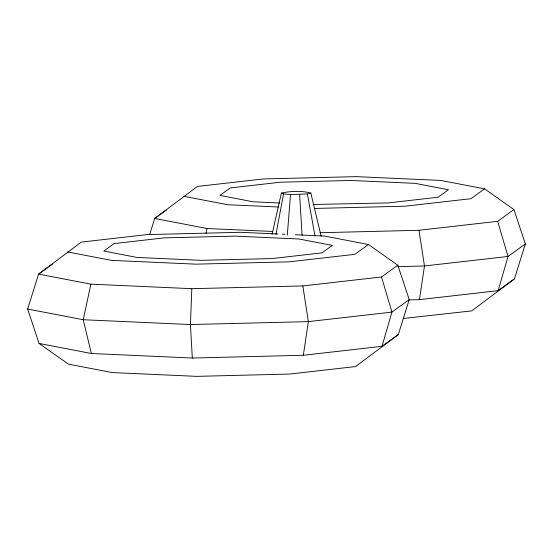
<?xml version="1.0" encoding="UTF-8"?>
<svg xmlns="http://www.w3.org/2000/svg" width="553" height="553" viewBox="0 0 553 553"><rect width="100%" height="100%" fill="white"/><g stroke="black" fill="none" stroke-linecap="round" stroke-linejoin="round"><path stroke-width="0.83" d="M397.821 265.212L381.529 276.97L302.844 285.936L191.829 288.687L190.432 324.542L192.313 358.026L303.327 355.282L382.012 346.316L398.305 334.551L409.227 299.608L397.821 265.212L368.436 244.509L324.639 236.083L295.316 234.769M287.284 235.281L290.519 194.532L307.378 193.985L310.834 193.073L321.127 236.103M303.327 355.282L308.353 321.625L302.844 285.936M409.123 299.885L419.45 299.629L424.469 265.972L418.967 230.283L320 232.737M275.94 234.354L283.558 193.958L281.387 193.052L272.055 234.465M191.829 288.687L90.886 284.159L83.22 319.738L91.376 353.505L192.313 358.026M205.937 233.477L207.009 228.513L272.581 231.444M382.012 346.316L391.925 312.099L381.529 276.97M419.45 299.629L498.129 290.664L508.041 256.447L497.645 221.318L513.944 209.559L525.35 243.956L514.428 278.899L471.702 310.897L403.241 318.473M398.305 334.551L355.579 366.549L289.703 374.056L196.757 376.358L112.238 372.57L68.441 364.144L39.056 343.441L27.65 309.044L38.572 274.101L81.298 242.103L147.174 234.596L240.126 232.295L278.069 233.995M149.614 234.7L154.695 218.449L197.421 186.451L263.297 178.944L356.243 176.642L440.762 180.43L484.559 188.856L513.944 209.559M48.076 267.237L38.572 274.101L90.886 284.159M49.438 266.256L52.832 263.809M166.239 210.112L154.695 218.449L207.009 228.513M368.436 244.509L354.798 254.352L288.922 261.859L195.976 264.161L111.457 260.373L67.66 251.947M484.559 188.856L470.914 198.7L405.038 206.207L314.678 208.446M409.227 299.608L391.925 312.099L308.353 321.625L190.432 324.542L83.22 319.738L27.65 309.044M525.35 243.956L508.041 256.447L424.469 265.972L397.787 266.629M498.129 290.664L514.428 278.899M281.387 193.052C290.906 191.117 301.447 190.529 310.834 193.073M418.967 230.283L497.645 221.318M279.728 202.992L253.191 201.804L219.914 195.403L230.276 187.923L280.323 182.22L350.941 180.472L415.151 183.347L448.428 189.748L438.059 197.227L388.012 202.93L313.116 204.486M278.456 207.002L227.58 204.721L183.776 196.294M282.383 234.189L284.968 234.306M283.558 193.958L290.519 194.532M39.056 343.441L91.376 353.505M307.378 193.985L315.03 236.007M299.615 194.538L302.097 235.295M114.16 243.576L103.791 251.055L137.068 257.456L201.278 260.332L271.889 258.583L321.943 252.88L332.305 245.401L299.028 239L234.818 236.124L164.206 237.873L114.16 243.576"/></g></svg>
